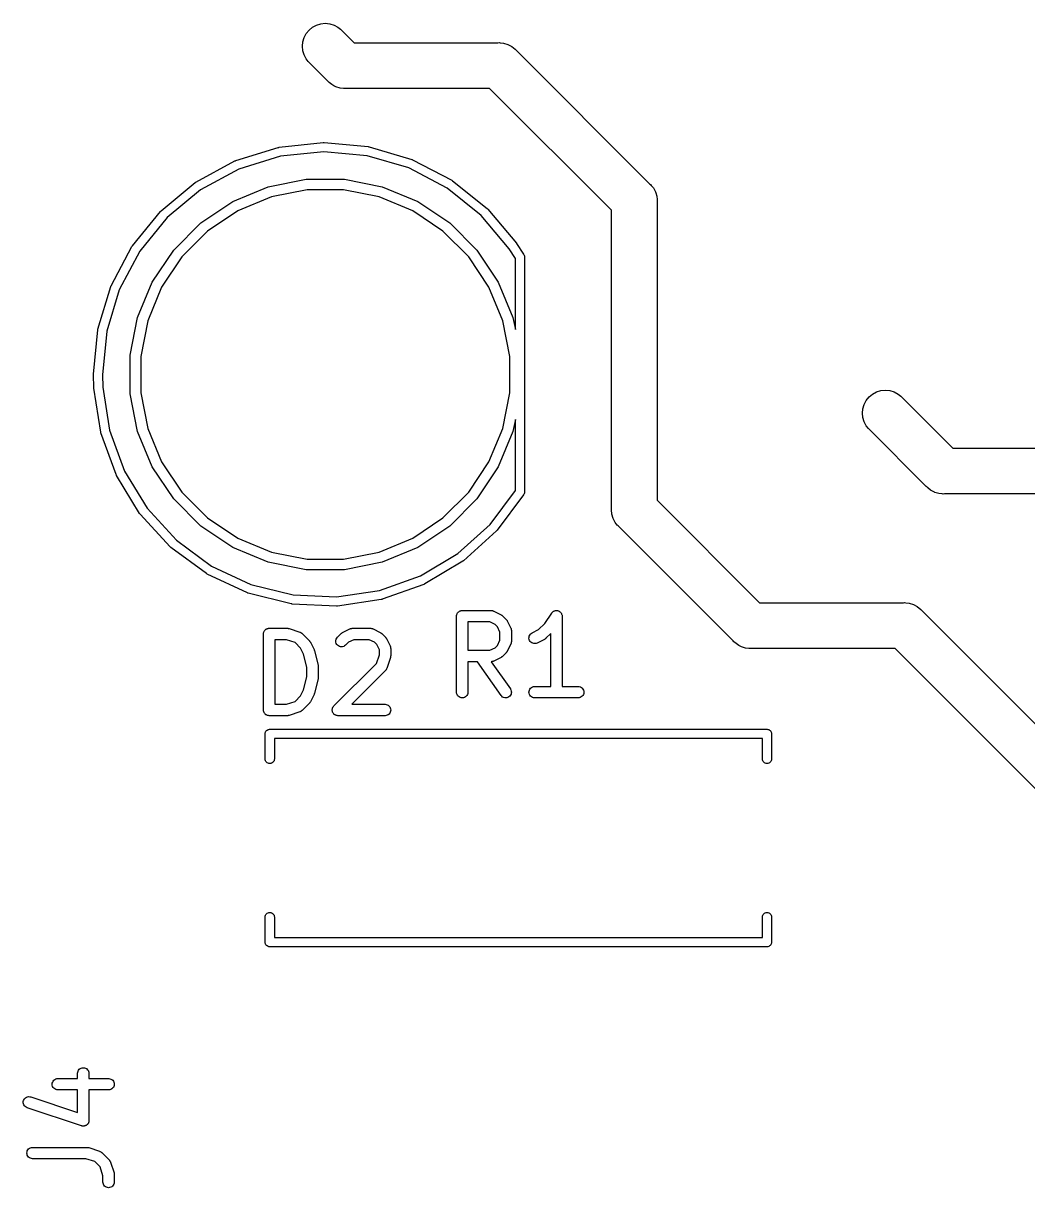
# Model space of a CAD drawing. Extents: x 104.3 to 159.2, y -93 to -16.3.
# Drawn here: x 125.31 to 138.53, y -64.04 to -48.72 of the extents above; entities that cross this region are included whole.
import ezdxf

# ---------------------------------------------------------------- set-up
doc = ezdxf.new("R2010")
doc.units = 0
doc.layers.add('BLACK', color=7, linetype='CONTINUOUS')

msp = doc.modelspace()

# ---------------------------------------------------------------- linework, layer by layer
at = {"layer": 'BLACK', "linetype": 'CONTINUOUS'}
for p, q in [((129.035, -48.8545), (129.073, -48.8088)), ((129.073, -48.8088), (129.119, -48.7714)), ((129.119, -48.7714), (129.171, -48.7435)), ((129.171, -48.7435), (129.227, -48.7263)), ((129.227, -48.7263), (129.286, -48.7205)), ((129.286, -48.7205), (129.345, -48.7263)), ((129.345, -48.7263), (129.401, -48.7435)), ((129.401, -48.7435), (129.453, -48.7714)), ((129.453, -48.7714), (129.488, -48.7995)), ((129.488, -48.7995), (129.664, -48.976)), ((128.985, -49.022), (128.99, -48.9632)), ((128.99, -48.9632), (129.007, -48.9066)), ((129.007, -48.9066), (129.035, -48.8545)), ((129.664, -48.976), (131.557, -48.976)), ((131.557, -48.976), (131.572, -48.9746)), ((131.572, -48.9746), (131.587, -48.976)), ((131.587, -48.976), (131.587, -48.976)), ((131.587, -48.976), (131.631, -48.9803)), ((131.631, -48.9803), (131.687, -48.9975)), ((131.687, -48.9975), (131.739, -49.0254)), ((128.99, -49.0808), (128.985, -49.022)), ((129.007, -49.1374), (128.99, -49.0808)), ((129.035, -49.1895), (129.007, -49.1374)), ((131.739, -49.0254), (131.785, -49.0628)), ((131.785, -49.0628), (131.795, -49.0743)), ((131.795, -49.0743), (133.552, -50.8315)), ((129.063, -49.2237), (129.035, -49.1895)), ((129.317, -49.4777), (129.063, -49.2237)), ((129.327, -49.4892), (129.317, -49.4777)), ((129.338, -49.4985), (129.327, -49.4892)), ((129.373, -49.5266), (129.338, -49.4985)), ((129.4, -49.5415), (129.373, -49.5266)), ((129.425, -49.5545), (129.4, -49.5415)), ((129.481, -49.5717), (129.425, -49.5545)), ((129.525, -49.576), (129.481, -49.5717)), ((129.54, -49.5774), (129.525, -49.576)), ((129.525, -49.576), (129.525, -49.576)), ((129.555, -49.576), (129.54, -49.5774)), ((131.448, -49.576), (129.555, -49.576)), ((133.05, -51.1783), (131.448, -49.576)), ((128.109, -50.5265), (128.667, -50.3538)), ((128.667, -50.3536), (128.673, -50.3526)), ((128.667, -50.3538), (128.667, -50.3536)), ((128.673, -50.3526), (128.678, -50.3515)), ((128.678, -50.3515), (129.258, -50.2904)), ((129.258, -50.2904), (129.259, -50.2903)), ((129.259, -50.2903), (129.265, -50.2904)), ((129.265, -50.2904), (129.27, -50.2903)), ((129.27, -50.2903), (129.851, -50.3431)), ((129.851, -50.3431), (129.852, -50.3432)), ((129.852, -50.3432), (129.857, -50.3443)), ((129.857, -50.3443), (129.863, -50.3453)), ((129.863, -50.3453), (130.423, -50.51)), ((127.585, -50.8087), (128.098, -50.531)), ((128.098, -50.531), (128.099, -50.5306)), ((128.099, -50.5306), (128.104, -50.5286)), ((128.104, -50.5286), (128.109, -50.5265)), ((128.696, -50.4702), (128.15, -50.6394)), ((129.265, -50.4104), (128.696, -50.4702)), ((129.835, -50.4621), (129.265, -50.4104)), ((130.383, -50.6234), (129.835, -50.4621)), ((130.423, -50.51), (130.423, -50.5102)), ((130.423, -50.5102), (130.428, -50.5123)), ((130.428, -50.5123), (130.433, -50.5144)), ((130.433, -50.5144), (130.951, -50.7846)), ((128.15, -50.6394), (127.647, -50.9114)), ((130.89, -50.8883), (130.383, -50.6234)), ((127.126, -51.1872), (127.575, -50.8152)), ((127.575, -50.8152), (127.576, -50.8147)), ((127.576, -50.8147), (127.581, -50.8117)), ((127.581, -50.8117), (127.585, -50.8087)), ((128.537, -50.8711), (129.033, -50.7724)), ((129.033, -50.7724), (129.539, -50.7724)), ((129.539, -50.7724), (130.035, -50.8711)), ((130.951, -50.7846), (130.951, -50.785)), ((130.951, -50.785), (130.956, -50.7881)), ((130.956, -50.7881), (130.96, -50.7911)), ((130.96, -50.7911), (131.415, -51.1566)), ((133.552, -50.8315), (133.563, -50.8408)), ((133.563, -50.8408), (133.573, -50.8523)), ((127.647, -50.9114), (127.207, -51.2759)), ((128.07, -51.0646), (128.537, -50.8711)), ((129.047, -50.9117), (128.578, -51.0051)), ((129.525, -50.9117), (129.047, -50.9117)), ((129.994, -51.0051), (129.525, -50.9117)), ((130.035, -50.8711), (130.502, -51.0646)), ((131.335, -51.2465), (130.89, -50.8883)), ((133.573, -50.8523), (133.573, -50.8523)), ((133.573, -50.8523), (133.601, -50.8865)), ((133.601, -50.8865), (133.629, -50.9386)), ((133.629, -50.9386), (133.632, -50.9518)), ((133.632, -50.9518), (133.646, -50.9952)), ((133.646, -50.9952), (133.65, -51.0393)), ((127.649, -51.3456), (128.07, -51.0646)), ((128.578, -51.0051), (128.136, -51.1881)), ((130.436, -51.1881), (129.994, -51.0051)), ((130.502, -51.0646), (130.923, -51.3456)), ((133.65, -51.0393), (133.651, -51.054)), ((133.651, -51.054), (133.65, -51.0687)), ((133.65, -51.0687), (133.65, -54.9937)), ((126.749, -51.6478), (127.118, -51.1956)), ((127.207, -51.2759), (126.846, -51.7191)), ((127.118, -51.1949), (127.122, -51.1911)), ((127.118, -51.1956), (127.118, -51.1949)), ((127.122, -51.1911), (127.126, -51.1872)), ((128.136, -51.1881), (127.738, -51.4539)), ((130.834, -51.4539), (130.436, -51.1881)), ((131.704, -51.686), (131.335, -51.2465)), ((131.415, -51.1566), (131.416, -51.1572)), ((131.416, -51.1572), (131.42, -51.161)), ((131.42, -51.161), (131.424, -51.1648)), ((131.424, -51.1648), (131.799, -51.6118)), ((133.05, -55.1033), (133.05, -51.1783)), ((127.292, -51.7033), (127.649, -51.3456)), ((127.738, -51.4539), (127.4, -51.7921)), ((131.172, -51.7921), (130.834, -51.4539)), ((130.923, -51.3456), (131.28, -51.7033)), ((126.468, -52.1729), (126.742, -51.6576)), ((126.846, -51.7191), (126.577, -52.224)), ((126.742, -51.6576), (126.743, -51.6568)), ((126.743, -51.6568), (126.746, -51.6524)), ((126.746, -51.6524), (126.749, -51.6478)), ((127.011, -52.1238), (127.292, -51.7033)), ((131.28, -51.7033), (131.561, -52.1238)), ((131.786, -51.8128), (131.704, -51.686)), ((131.799, -51.6118), (131.799, -51.6124)), ((131.799, -51.6124), (131.801, -51.6153)), ((131.801, -51.6153), (131.803, -51.6179)), ((131.803, -51.6179), (131.894, -51.759)), ((131.894, -51.759), (131.896, -51.7615)), ((131.896, -51.7615), (131.902, -51.7719)), ((127.4, -51.7921), (127.134, -52.1898)), ((131.438, -52.1898), (131.172, -51.7921)), ((131.786, -52.7474), (131.786, -51.8128)), ((131.902, -51.7719), (131.905, -51.7832)), ((131.905, -51.7832), (131.906, -51.7921)), ((131.906, -51.7921), (131.906, -54.8879)), ((126.295, -52.7424), (126.464, -52.1837)), ((126.464, -52.1829), (126.466, -52.1779)), ((126.464, -52.1837), (126.464, -52.1829)), ((126.466, -52.1779), (126.468, -52.1729)), ((126.817, -52.5911), (127.011, -52.1238)), ((127.134, -52.1898), (126.951, -52.6317)), ((131.621, -52.6317), (131.438, -52.1898)), ((131.561, -52.1238), (131.755, -52.5911)), ((126.577, -52.224), (126.412, -52.7714)), ((126.718, -53.0871), (126.817, -52.5911)), ((126.951, -52.6317), (126.858, -53.1008)), ((131.714, -53.1008), (131.621, -52.6317)), ((131.755, -52.5911), (131.786, -52.7474)), ((126.236, -53.3346), (126.293, -52.7538)), ((126.293, -52.753), (126.294, -52.7477)), ((126.293, -52.7538), (126.293, -52.753)), ((126.294, -52.7477), (126.295, -52.7424)), ((126.412, -52.7714), (126.356, -53.3423)), ((126.718, -53.5929), (126.718, -53.0871)), ((126.858, -53.1008), (126.858, -53.5792)), ((131.714, -53.5792), (131.714, -53.1008)), ((126.236, -53.3371), (126.236, -53.3346)), ((126.236, -53.3404), (126.236, -53.3371)), ((126.236, -53.3413), (126.236, -53.3404)), ((126.241, -53.5134), (126.236, -53.3413)), ((126.356, -53.3423), (126.361, -53.5061)), ((126.241, -53.5167), (126.241, -53.5134)), ((126.242, -53.5201), (126.241, -53.5167)), ((126.242, -53.5209), (126.242, -53.5201)), ((126.332, -54.0975), (126.242, -53.5209)), ((126.361, -53.5061), (126.449, -54.0731)), ((126.817, -54.0889), (126.718, -53.5929)), ((126.858, -53.5792), (126.951, -54.0483)), ((131.621, -54.0483), (131.714, -53.5792)), ((136.439, -53.6348), (136.485, -53.5974)), ((136.485, -53.5974), (136.537, -53.5695)), ((136.537, -53.5695), (136.593, -53.5523)), ((136.593, -53.5523), (136.652, -53.5465)), ((136.652, -53.5465), (136.711, -53.5523)), ((136.711, -53.5523), (136.767, -53.5695)), ((136.767, -53.5695), (136.819, -53.5974)), ((136.819, -53.5974), (136.854, -53.6255)), ((136.356, -53.7892), (136.373, -53.7326)), ((136.373, -53.7326), (136.401, -53.6805)), ((136.401, -53.6805), (136.439, -53.6348)), ((136.854, -53.6255), (137.538, -54.31)), ((136.351, -53.848), (136.356, -53.7892)), ((136.356, -53.9068), (136.351, -53.848)), ((136.373, -53.9634), (136.356, -53.9068)), ((126.951, -54.0483), (127.134, -54.4902)), ((131.438, -54.4902), (131.621, -54.0483)), ((131.786, -53.9326), (131.755, -54.0889)), ((131.786, -54.8649), (131.786, -53.9326)), ((136.401, -54.0155), (136.373, -53.9634)), ((136.429, -54.0497), (136.401, -54.0155)), ((137.191, -54.8117), (136.429, -54.0497)), ((126.333, -54.1027), (126.332, -54.0975)), ((126.334, -54.108), (126.333, -54.1027)), ((126.335, -54.1088), (126.334, -54.108)), ((126.535, -54.6568), (126.335, -54.1088)), ((126.449, -54.0731), (126.646, -54.6101)), ((127.011, -54.5562), (126.817, -54.0889)), ((131.755, -54.0889), (131.561, -54.5562)), ((137.538, -54.31), (150.244, -54.31)), ((127.134, -54.4902), (127.4, -54.8879)), ((131.172, -54.8879), (131.438, -54.4902)), ((126.538, -54.6617), (126.535, -54.6568)), ((126.54, -54.6667), (126.538, -54.6617)), ((126.54, -54.6674), (126.54, -54.6667)), ((126.843, -55.166), (126.54, -54.6674)), ((126.646, -54.6101), (126.943, -55.0987)), ((127.292, -54.9767), (127.011, -54.5562)), ((131.561, -54.5562), (131.28, -54.9767)), ((137.201, -54.8232), (137.191, -54.8117)), ((137.212, -54.8325), (137.201, -54.8232)), ((127.649, -55.3344), (127.292, -54.9767)), ((127.4, -54.8879), (127.738, -55.2261)), ((130.834, -55.2261), (131.172, -54.8879)), ((131.28, -54.9767), (130.923, -55.3344)), ((131.453, -55.3121), (131.786, -54.8649)), ((131.892, -54.9237), (131.545, -55.3885)), ((131.896, -54.9185), (131.892, -54.9237)), ((131.902, -54.9081), (131.896, -54.9185)), ((131.905, -54.8968), (131.902, -54.9081)), ((131.906, -54.8879), (131.905, -54.8968)), ((137.247, -54.8606), (137.212, -54.8325)), ((137.212, -54.8325), (137.212, -54.8325)), ((137.299, -54.8885), (137.247, -54.8606)), ((137.303, -54.8899), (137.299, -54.8885)), ((137.355, -54.9057), (137.303, -54.8899)), ((137.399, -54.91), (137.355, -54.9057)), ((137.414, -54.9115), (137.399, -54.91)), ((137.399, -54.91), (137.399, -54.91)), ((137.429, -54.91), (137.414, -54.9115)), ((150.353, -54.91), (137.429, -54.91)), ((126.943, -55.0987), (127.329, -55.5203)), ((133.049, -55.118), (133.05, -55.1033)), ((133.054, -55.1768), (133.049, -55.118)), ((133.65, -54.9937), (134.998, -56.342)), ((126.847, -55.1704), (126.843, -55.166)), ((126.85, -55.1748), (126.847, -55.1704)), ((126.85, -55.1754), (126.85, -55.1748)), ((127.245, -55.6057), (126.85, -55.1754)), ((127.738, -55.2261), (128.136, -55.4919)), ((130.436, -55.4919), (130.834, -55.2261)), ((133.071, -55.2334), (133.054, -55.1768)), ((133.099, -55.2855), (133.071, -55.2334)), ((133.127, -55.3197), (133.099, -55.2855)), ((128.07, -55.6154), (127.649, -55.3344)), ((130.923, -55.3344), (130.502, -55.6154)), ((131.028, -55.6953), (131.453, -55.3121)), ((131.537, -55.3972), (131.104, -55.7883)), ((131.541, -55.3931), (131.537, -55.3972)), ((131.545, -55.3892), (131.541, -55.3931)), ((131.545, -55.3885), (131.545, -55.3892)), ((133.137, -55.3312), (133.127, -55.3197)), ((133.148, -55.3405), (133.137, -55.3312)), ((134.651, -56.8437), (133.148, -55.3405)), ((127.329, -55.5203), (127.79, -55.8589)), ((128.136, -55.4919), (128.578, -55.6749)), ((129.994, -55.6749), (130.436, -55.4919)), ((127.249, -55.6093), (127.245, -55.6057)), ((127.253, -55.613), (127.249, -55.6093)), ((127.253, -55.6135), (127.253, -55.613)), ((127.724, -55.9591), (127.253, -55.6135)), ((128.537, -55.8089), (128.07, -55.6154)), ((128.578, -55.6749), (129.047, -55.7683)), ((129.525, -55.7683), (129.994, -55.6749)), ((130.502, -55.6154), (130.035, -55.8089)), ((130.538, -55.9889), (131.028, -55.6953)), ((127.79, -55.8589), (128.308, -56.1015)), ((129.033, -55.9076), (128.537, -55.8089)), ((129.047, -55.7683), (129.525, -55.7683)), ((130.035, -55.8089), (129.539, -55.9076)), ((131.095, -55.7953), (130.594, -56.0949)), ((131.099, -55.7921), (131.095, -55.7953)), ((131.104, -55.7889), (131.099, -55.7921)), ((131.104, -55.7883), (131.104, -55.7889)), ((127.728, -55.9618), (127.724, -55.9591)), ((127.733, -55.9647), (127.728, -55.9618)), ((127.734, -55.9651), (127.733, -55.9647)), ((128.262, -56.2127), (127.734, -55.9651)), ((129.539, -55.9076), (129.033, -55.9076)), ((129.999, -56.1816), (130.538, -55.9889)), ((128.308, -56.1015), (128.863, -56.239)), ((129.434, -56.266), (129.999, -56.1816)), ((130.584, -56.0999), (130.034, -56.2965)), ((130.588, -56.0976), (130.584, -56.0999)), ((130.593, -56.0953), (130.588, -56.0976)), ((130.594, -56.0949), (130.593, -56.0953)), ((128.267, -56.2145), (128.262, -56.2127)), ((128.272, -56.2164), (128.267, -56.2145)), ((128.273, -56.2166), (128.272, -56.2164)), ((128.839, -56.3569), (128.273, -56.2166)), ((128.845, -56.3576), (128.839, -56.3569)), ((128.85, -56.3585), (128.845, -56.3576)), ((128.863, -56.239), (129.434, -56.266)), ((130.023, -56.2994), (129.446, -56.3855)), ((130.028, -56.2981), (130.023, -56.2994)), ((130.033, -56.2968), (130.028, -56.2981)), ((130.034, -56.2965), (130.033, -56.2968)), ((134.998, -56.342), (136.891, -56.342)), ((136.891, -56.342), (136.906, -56.3406)), ((136.906, -56.3406), (136.921, -56.342)), ((136.921, -56.342), (136.921, -56.342)), ((136.921, -56.342), (136.965, -56.3463)), ((136.965, -56.3463), (137.021, -56.3635)), ((128.851, -56.3585), (128.85, -56.3585)), ((129.434, -56.3861), (128.851, -56.3585)), ((129.439, -56.3859), (129.434, -56.3861)), ((129.445, -56.3857), (129.439, -56.3859)), ((129.446, -56.3855), (129.445, -56.3857)), ((131.013, -56.5173), (131.014, -56.5103)), ((131.014, -56.5033), (131.015, -56.503)), ((131.014, -56.5103), (131.014, -56.5033)), ((131.015, -56.5028), (131.017, -56.4961)), ((131.015, -56.503), (131.015, -56.5028)), ((131.017, -56.4961), (131.019, -56.4893)), ((131.019, -56.4888), (131.022, -56.4826)), ((131.019, -56.4891), (131.019, -56.4888)), ((131.019, -56.4893), (131.019, -56.4891)), ((131.022, -56.4826), (131.026, -56.4764)), ((131.026, -56.476), (131.031, -56.4706)), ((131.026, -56.4762), (131.026, -56.476)), ((131.026, -56.4764), (131.026, -56.4762)), ((131.031, -56.4706), (131.035, -56.4652)), ((131.035, -56.4648), (131.041, -56.4604)), ((131.035, -56.465), (131.035, -56.4648)), ((131.035, -56.4652), (131.035, -56.465)), ((131.041, -56.4604), (131.046, -56.4559)), ((131.046, -56.4559), (131.047, -56.4558)), ((131.047, -56.4556), (131.053, -56.4524)), ((131.047, -56.4558), (131.047, -56.4556)), ((131.053, -56.4524), (131.059, -56.449)), ((131.059, -56.449), (131.06, -56.449)), ((131.06, -56.4488), (131.067, -56.4468)), ((131.06, -56.449), (131.06, -56.4488)), ((131.067, -56.4468), (131.073, -56.4448)), ((131.073, -56.4448), (131.074, -56.4448)), ((131.074, -56.4447), (131.081, -56.4441)), ((131.074, -56.4448), (131.074, -56.4447)), ((131.081, -56.4441), (131.088, -56.4434)), ((131.088, -56.4434), (131.469, -56.4434)), ((131.469, -56.4434), (131.47, -56.4434)), ((131.47, -56.4434), (131.472, -56.4436)), ((131.472, -56.4436), (131.474, -56.4436)), ((131.474, -56.4436), (131.479, -56.4444)), ((131.479, -56.4444), (131.484, -56.445)), ((131.484, -56.445), (131.487, -56.4457)), ((131.487, -56.4457), (131.489, -56.4461)), ((131.489, -56.4461), (131.494, -56.4479)), ((131.494, -56.4479), (131.498, -56.4494)), ((131.498, -56.4494), (131.5, -56.4505)), ((131.5, -56.4505), (131.502, -56.4513)), ((131.502, -56.4513), (131.598, -56.4989)), ((131.598, -56.4989), (131.599, -56.4994)), ((131.599, -56.4994), (131.602, -56.5017)), ((131.602, -56.5017), (131.606, -56.5037)), ((131.606, -56.5037), (131.608, -56.5057)), ((131.608, -56.5057), (131.611, -56.5074)), ((131.611, -56.5074), (131.614, -56.5103)), ((131.614, -56.5103), (131.617, -56.513)), ((132.172, -56.6135), (132.264, -56.4768)), ((132.264, -56.4759), (132.269, -56.4705)), ((132.264, -56.476), (132.264, -56.4759)), ((132.264, -56.4768), (132.264, -56.476)), ((132.264, -56.476), (132.264, -56.476)), ((132.264, -56.476), (132.264, -56.476)), ((132.269, -56.4705), (132.274, -56.4648)), ((132.274, -56.4647), (132.279, -56.4602)), ((132.274, -56.4648), (132.274, -56.4647)), ((132.274, -56.4648), (132.274, -56.4648)), ((132.279, -56.4602), (132.285, -56.4556)), ((132.285, -56.4556), (132.292, -56.4521)), ((132.285, -56.4556), (132.285, -56.4556)), ((132.285, -56.4556), (132.285, -56.4556)), ((132.292, -56.4521), (132.298, -56.4488)), ((132.298, -56.4488), (132.305, -56.4468)), ((132.298, -56.4488), (132.298, -56.4488)), ((132.298, -56.4488), (132.298, -56.4488)), ((132.305, -56.4468), (132.312, -56.4447)), ((132.312, -56.4447), (132.319, -56.4441)), ((132.312, -56.4447), (132.312, -56.4447)), ((132.312, -56.4447), (132.312, -56.4447)), ((132.319, -56.4441), (132.327, -56.4434)), ((132.327, -56.4434), (132.327, -56.4434)), ((132.327, -56.4434), (132.334, -56.4441)), ((132.327, -56.4434), (132.327, -56.4434)), ((132.334, -56.4441), (132.341, -56.4449)), ((132.341, -56.4449), (132.341, -56.4449)), ((132.341, -56.4449), (132.341, -56.4449)), ((132.341, -56.4449), (132.348, -56.4471)), ((132.348, -56.4471), (132.355, -56.4492)), ((132.355, -56.4492), (132.355, -56.4493)), ((132.355, -56.4493), (132.355, -56.4493)), ((132.355, -56.4493), (132.361, -56.4526)), ((132.361, -56.4526), (132.368, -56.4562)), ((132.368, -56.4562), (132.368, -56.4562)), ((132.368, -56.4562), (132.368, -56.4563)), ((132.368, -56.4563), (132.373, -56.4606)), ((132.373, -56.4606), (132.379, -56.4655)), ((132.379, -56.4655), (132.379, -56.4656)), ((132.379, -56.4656), (132.379, -56.4656)), ((132.379, -56.4656), (132.384, -56.4712)), ((132.384, -56.4712), (132.388, -56.4769)), ((132.388, -56.4769), (132.388, -56.4769)), ((132.388, -56.4769), (132.389, -56.477)), ((132.389, -56.477), (132.392, -56.4834)), ((132.392, -56.4834), (132.395, -56.4898)), ((132.395, -56.4898), (132.395, -56.4899)), ((132.395, -56.4899), (132.395, -56.4899)), ((132.395, -56.4899), (132.397, -56.4966)), ((132.397, -56.4966), (132.4, -56.5038)), ((132.4, -56.5038), (132.4, -56.5039)), ((132.4, -56.5039), (132.4, -56.5039)), ((132.4, -56.5039), (132.4, -56.5112)), ((132.4, -56.5112), (132.401, -56.5184)), ((137.021, -56.3635), (137.073, -56.3914)), ((137.073, -56.3914), (137.119, -56.4288)), ((137.119, -56.4288), (137.129, -56.4403)), ((137.129, -56.4403), (139.14, -58.4515)), ((131.013, -56.5178), (131.013, -56.5173)), ((131.013, -56.5179), (131.013, -56.5178)), ((131.013, -56.5184), (131.013, -56.5179)), ((131.013, -56.5179), (131.013, -56.5179)), ((131.013, -57.5184), (131.013, -56.5184)), ((131.163, -56.5934), (131.163, -56.9672)), ((131.451, -56.5934), (131.163, -56.5934)), ((131.52, -56.6276), (131.451, -56.5934)), ((131.55, -56.658), (131.52, -56.6276)), ((131.584, -56.7266), (131.55, -56.658)), ((131.617, -56.513), (131.665, -56.5606)), ((131.665, -56.5606), (131.665, -56.5613)), ((131.665, -56.5613), (131.668, -56.5646)), ((131.668, -56.5646), (131.671, -56.5677)), ((131.671, -56.5677), (131.673, -56.5703)), ((131.673, -56.5703), (131.675, -56.5728)), ((131.675, -56.5728), (131.677, -56.5765)), ((131.677, -56.5765), (131.679, -56.5801)), ((131.679, -56.5801), (131.726, -56.6753)), ((132.091, -56.6948), (132.172, -56.6135)), ((132.401, -56.5184), (132.401, -57.4434)), ((128.473, -56.7513), (128.474, -56.7443)), ((128.473, -56.7518), (128.473, -56.7513)), ((128.473, -56.7519), (128.473, -56.7518)), ((128.473, -56.7524), (128.473, -56.7519)), ((128.473, -56.7519), (128.473, -56.7519)), ((128.473, -57.7524), (128.473, -56.7524)), ((128.474, -56.7373), (128.475, -56.737)), ((128.474, -56.7443), (128.474, -56.7373)), ((128.475, -56.7368), (128.477, -56.7301)), ((128.475, -56.737), (128.475, -56.7368)), ((128.477, -56.7301), (128.479, -56.7233)), ((128.479, -56.7228), (128.482, -56.7166)), ((128.479, -56.7231), (128.479, -56.7228)), ((128.479, -56.7233), (128.479, -56.7231)), ((128.482, -56.7166), (128.486, -56.7104)), ((128.486, -56.71), (128.491, -56.7046)), ((128.486, -56.7102), (128.486, -56.71)), ((128.486, -56.7104), (128.486, -56.7102)), ((128.491, -56.7046), (128.495, -56.6992)), ((128.495, -56.6988), (128.501, -56.6944)), ((128.495, -56.699), (128.495, -56.6988)), ((128.495, -56.6992), (128.495, -56.699)), ((128.501, -56.6944), (128.506, -56.6899)), ((128.506, -56.6899), (128.507, -56.6898)), ((128.507, -56.6896), (128.513, -56.6864)), ((128.507, -56.6898), (128.507, -56.6896)), ((128.513, -56.6864), (128.519, -56.683)), ((128.519, -56.683), (128.52, -56.683)), ((128.52, -56.6828), (128.527, -56.6808)), ((128.52, -56.683), (128.52, -56.6828)), ((128.527, -56.6808), (128.533, -56.6788)), ((128.533, -56.6788), (128.534, -56.6788)), ((128.534, -56.6787), (128.541, -56.6781)), ((128.534, -56.6788), (128.534, -56.6787)), ((128.541, -56.6781), (128.548, -56.6774)), ((128.548, -56.6774), (128.786, -56.6774)), ((128.786, -56.6774), (128.787, -56.6774)), ((128.787, -56.6774), (128.791, -56.6779)), ((128.791, -56.6779), (128.795, -56.678)), ((128.795, -56.678), (128.798, -56.6787)), ((128.798, -56.6787), (128.802, -56.679)), ((128.802, -56.679), (128.806, -56.6803)), ((128.806, -56.6803), (128.81, -56.6812)), ((128.81, -56.6812), (128.953, -56.7288)), ((128.953, -56.7288), (128.954, -56.7292)), ((128.954, -56.7292), (128.956, -56.7301)), ((128.956, -56.7301), (128.958, -56.7308)), ((128.958, -56.7308), (128.962, -56.7332)), ((128.962, -56.7332), (128.967, -56.7353)), ((128.967, -56.7353), (128.969, -56.7366)), ((128.969, -56.7366), (128.971, -56.7377)), ((128.971, -56.7377), (128.975, -56.7409)), ((128.975, -56.7409), (128.979, -56.7439)), ((128.979, -56.7439), (128.98, -56.7456)), ((128.98, -56.7456), (128.982, -56.747)), ((128.982, -56.747), (129.077, -56.8422)), ((129.431, -56.8188), (129.438, -56.8059)), ((129.438, -56.8059), (129.447, -56.7946)), ((129.447, -56.7946), (129.495, -56.747)), ((129.495, -56.747), (129.496, -56.7462)), ((129.496, -56.7462), (129.499, -56.7436)), ((129.499, -56.7436), (129.502, -56.7407)), ((129.502, -56.7407), (129.505, -56.739)), ((129.505, -56.739), (129.507, -56.7371)), ((129.507, -56.7371), (129.511, -56.7352)), ((129.511, -56.7352), (129.514, -56.7329)), ((129.514, -56.7329), (129.61, -56.6853)), ((129.61, -56.6853), (129.611, -56.6848)), ((129.611, -56.6848), (129.613, -56.6841)), ((129.613, -56.6841), (129.615, -56.683)), ((129.615, -56.683), (129.619, -56.6816)), ((129.619, -56.6816), (129.624, -56.6798)), ((129.624, -56.6798), (129.626, -56.6794)), ((129.626, -56.6794), (129.629, -56.6788)), ((129.629, -56.6788), (129.634, -56.6783)), ((129.634, -56.6783), (129.639, -56.6775)), ((129.639, -56.6775), (129.641, -56.6776)), ((129.641, -56.6776), (129.643, -56.6774)), ((129.643, -56.6774), (129.881, -56.6774)), ((129.881, -56.6774), (129.882, -56.6774)), ((129.882, -56.6774), (129.884, -56.6776)), ((129.884, -56.6776), (129.887, -56.6776)), ((129.887, -56.6776), (129.892, -56.6784)), ((129.892, -56.6784), (129.897, -56.679)), ((129.897, -56.679), (129.899, -56.6797)), ((129.899, -56.6797), (129.901, -56.6801)), ((129.901, -56.6801), (129.906, -56.6819)), ((129.906, -56.6819), (129.911, -56.6834)), ((129.911, -56.6834), (129.913, -56.6845)), ((129.913, -56.6845), (129.915, -56.6853)), ((129.915, -56.6853), (130.01, -56.7329)), ((130.01, -56.7329), (130.011, -56.7334)), ((130.011, -56.7334), (130.014, -56.7357)), ((130.014, -56.7357), (130.018, -56.7377)), ((130.018, -56.7377), (130.021, -56.7397)), ((130.021, -56.7397), (130.023, -56.7414)), ((130.023, -56.7414), (130.026, -56.7443)), ((130.026, -56.7443), (130.03, -56.747)), ((130.03, -56.747), (130.077, -56.7946)), ((130.077, -56.7946), (130.078, -56.7953)), ((130.078, -56.7953), (130.08, -56.7986)), ((130.08, -56.7986), (130.083, -56.8017)), ((130.083, -56.8017), (130.085, -56.8043)), ((130.085, -56.8043), (130.087, -56.8068)), ((130.087, -56.8068), (130.089, -56.8105)), ((130.089, -56.8105), (130.091, -56.8141)), ((130.091, -56.8141), (130.139, -56.9093)), ((131.584, -56.834), (131.584, -56.7266)), ((131.726, -56.6753), (131.727, -56.6763)), ((131.727, -56.6763), (131.728, -56.6783)), ((131.728, -56.6783), (131.729, -56.6803)), ((131.729, -56.6803), (131.73, -56.6852)), ((131.73, -56.6852), (131.732, -56.69)), ((131.732, -56.69), (131.732, -56.6922)), ((131.732, -56.6922), (131.733, -56.6943)), ((131.733, -56.6943), (131.733, -56.6994)), ((131.733, -56.6994), (131.734, -56.7045)), ((131.734, -56.7045), (131.734, -56.7067)), ((131.734, -56.7067), (131.734, -56.7089)), ((131.734, -56.7089), (131.734, -56.8517)), ((131.965, -56.809), (131.966, -56.7944)), ((131.968, -56.8235), (131.965, -56.809)), ((131.966, -56.7944), (131.969, -56.7801)), ((131.969, -56.7801), (131.975, -56.7668)), ((131.975, -56.7668), (131.984, -56.7549)), ((131.984, -56.7549), (131.994, -56.7448)), ((131.994, -56.7448), (132.007, -56.737)), ((132.007, -56.737), (132.091, -56.6948)), ((132.179, -56.8174), (132.176, -56.8194)), ((132.181, -56.8158), (132.179, -56.8174)), ((132.185, -56.8129), (132.181, -56.8158)), ((132.188, -56.8102), (132.185, -56.8129)), ((132.189, -56.8095), (132.188, -56.8102)), ((132.251, -56.7471), (132.189, -56.8095)), ((132.251, -57.4434), (132.251, -56.7471)), ((128.623, -56.8274), (128.623, -57.6774)), ((128.774, -56.8274), (128.623, -56.8274)), ((128.888, -56.8656), (128.774, -56.8274)), ((128.962, -56.9397), (128.888, -56.8656)), ((129.001, -57.0167), (128.962, -56.9397)), ((129.077, -56.8422), (129.078, -56.8429)), ((129.078, -56.8429), (129.08, -56.8462)), ((129.08, -56.8462), (129.083, -56.8493)), ((129.083, -56.8493), (129.085, -56.852)), ((129.085, -56.852), (129.087, -56.8544)), ((129.087, -56.8544), (129.089, -56.8581)), ((129.089, -56.8581), (129.091, -56.8617)), ((129.091, -56.8617), (129.139, -56.9569)), ((129.139, -56.9569), (129.139, -56.9579)), ((129.139, -56.9579), (129.139, -56.9582)), ((129.139, -56.9582), (129.14, -56.9585)), ((129.14, -56.9585), (129.142, -56.9651)), ((129.142, -56.9651), (129.144, -56.9716)), ((129.425, -56.8474), (129.427, -56.8328)), ((129.427, -56.8619), (129.425, -56.8474)), ((129.427, -56.8328), (129.431, -56.8188)), ((129.431, -56.876), (129.427, -56.8619)), ((129.438, -56.8889), (129.431, -56.876)), ((129.447, -56.9003), (129.438, -56.8889)), ((129.458, -56.9097), (129.447, -56.9003)), ((129.471, -56.9167), (129.458, -56.9097)), ((129.485, -56.921), (129.471, -56.9167)), ((129.499, -56.9226), (129.485, -56.921)), ((129.514, -56.9213), (129.499, -56.9226)), ((129.528, -56.9173), (129.514, -56.9213)), ((129.541, -56.9105), (129.528, -56.9173)), ((129.553, -56.9014), (129.541, -56.9105)), ((129.592, -56.8616), (129.553, -56.9007)), ((129.553, -56.9007), (129.553, -56.9014)), ((129.661, -56.8274), (129.592, -56.8616)), ((129.864, -56.8274), (129.661, -56.8274)), ((129.932, -56.8616), (129.864, -56.8274)), ((129.962, -56.892), (129.932, -56.8616)), ((129.997, -56.9606), (129.962, -56.892)), ((129.997, -57.0259), (129.997, -56.9606)), ((130.139, -56.9093), (130.139, -56.9103)), ((130.139, -56.9103), (130.14, -56.9123)), ((130.14, -56.9123), (130.141, -56.9143)), ((130.141, -56.9143), (130.143, -56.9192)), ((130.143, -56.9192), (130.144, -56.924)), ((130.144, -56.924), (130.145, -56.9262)), ((130.145, -56.9262), (130.145, -56.9283)), ((130.145, -56.9283), (130.146, -56.9334)), ((130.146, -56.9334), (130.147, -56.9385)), ((130.147, -56.9385), (130.146, -56.9407)), ((130.146, -56.9407), (130.147, -56.9429)), ((130.147, -56.9429), (130.147, -57.0381)), ((131.163, -56.9672), (131.451, -56.9672)), ((131.451, -56.9672), (131.52, -56.9329)), ((131.52, -56.9329), (131.55, -56.9025)), ((131.55, -56.9025), (131.584, -56.834)), ((131.726, -56.8853), (131.679, -56.9805)), ((131.727, -56.8832), (131.726, -56.8853)), ((131.728, -56.8813), (131.727, -56.8832)), ((131.73, -56.8764), (131.728, -56.8813)), ((131.732, -56.8716), (131.73, -56.8764)), ((131.733, -56.8673), (131.732, -56.8694)), ((131.732, -56.8694), (131.732, -56.8716)), ((131.734, -56.8572), (131.733, -56.8622)), ((131.733, -56.8622), (131.733, -56.8673)), ((131.734, -56.8517), (131.734, -56.8528)), ((131.734, -56.8528), (131.734, -56.855)), ((131.734, -56.855), (131.734, -56.8572)), ((131.973, -56.8372), (131.968, -56.8235)), ((131.981, -56.8496), (131.973, -56.8372)), ((131.991, -56.8603), (131.981, -56.8496)), ((132.003, -56.8689), (131.991, -56.8603)), ((132.016, -56.875), (132.003, -56.8689)), ((132.03, -56.8784), (132.016, -56.875)), ((132.045, -56.879), (132.03, -56.8784)), ((132.059, -56.8767), (132.045, -56.879)), ((132.073, -56.8716), (132.059, -56.8767)), ((132.074, -56.8712), (132.073, -56.8716)), ((132.169, -56.8236), (132.074, -56.8712)), ((132.173, -56.8213), (132.169, -56.8236)), ((132.176, -56.8194), (132.173, -56.8213)), ((134.661, -56.8552), (134.651, -56.8437)), ((134.672, -56.8645), (134.661, -56.8552)), ((134.707, -56.8926), (134.672, -56.8645)), ((134.724, -56.9022), (134.707, -56.8926)), ((134.759, -56.9205), (134.724, -56.9022)), ((134.815, -56.9377), (134.759, -56.9205)), ((134.859, -56.942), (134.815, -56.9377)), ((134.874, -56.9434), (134.859, -56.942)), ((134.859, -56.942), (134.859, -56.942)), ((134.889, -56.942), (134.874, -56.9434)), ((136.782, -56.942), (134.889, -56.942)), ((138.638, -58.7983), (136.782, -56.942)), ((129.044, -57.1902), (129.001, -57.0167)), ((129.144, -56.9716), (129.144, -56.972)), ((129.144, -56.972), (129.144, -56.9723)), ((129.144, -56.9723), (129.192, -57.1628)), ((129.959, -57.1404), (129.997, -57.0259)), ((130.143, -57.0618), (130.095, -57.2047)), ((130.144, -57.0577), (130.143, -57.0618)), ((130.145, -57.0537), (130.144, -57.0577)), ((130.146, -57.0475), (130.145, -57.0506)), ((130.145, -57.0506), (130.145, -57.0537)), ((130.147, -57.0391), (130.146, -57.0433)), ((130.146, -57.0433), (130.146, -57.0475)), ((130.147, -57.0381), (130.147, -57.0391)), ((131.287, -57.1172), (131.163, -57.1172)), ((131.163, -57.1172), (131.163, -57.5184)), ((131.598, -57.5614), (131.287, -57.1172)), ((131.471, -57.117), (131.47, -57.1171)), ((131.47, -57.1171), (131.721, -57.4754)), ((131.473, -57.1171), (131.471, -57.117)), ((131.478, -57.1163), (131.473, -57.1171)), ((131.483, -57.1158), (131.478, -57.1163)), ((131.486, -57.1151), (131.483, -57.1158)), ((131.488, -57.1148), (131.486, -57.1151)), ((131.493, -57.113), (131.488, -57.1148)), ((131.497, -57.1115), (131.493, -57.113)), ((131.499, -57.1105), (131.497, -57.1115)), ((131.501, -57.1097), (131.499, -57.1105)), ((131.502, -57.1093), (131.501, -57.1097)), ((131.598, -57.0617), (131.502, -57.1093)), ((131.601, -57.0594), (131.598, -57.0617)), ((131.605, -57.0575), (131.601, -57.0594)), ((131.607, -57.0555), (131.605, -57.0575)), ((131.61, -57.0539), (131.607, -57.0555)), ((131.613, -57.051), (131.61, -57.0539)), ((131.616, -57.0483), (131.613, -57.051)), ((131.617, -57.0476), (131.616, -57.0483)), ((131.665, -57), (131.617, -57.0476)), ((131.667, -56.9967), (131.665, -57)), ((131.67, -56.9937), (131.667, -56.9967)), ((131.672, -56.9911), (131.67, -56.9937)), ((131.674, -56.9887), (131.672, -56.9911)), ((131.676, -56.985), (131.674, -56.9887)), ((131.678, -56.9814), (131.676, -56.985)), ((131.679, -56.9805), (131.678, -56.9814)), ((129.044, -57.3146), (129.044, -57.1902)), ((129.192, -57.1628), (129.192, -57.1638)), ((129.192, -57.1638), (129.193, -57.1651)), ((129.193, -57.1651), (129.193, -57.1664)), ((129.193, -57.1664), (129.193, -57.1724)), ((129.193, -57.1724), (129.194, -57.1783)), ((129.194, -57.1783), (129.194, -57.1796)), ((129.194, -57.1796), (129.194, -57.181)), ((129.194, -57.181), (129.194, -57.3238)), ((129.4, -57.6993), (129.959, -57.1404)), ((130.077, -57.234), (129.634, -57.6774)), ((130.079, -57.2323), (130.077, -57.234)), ((130.08, -57.2308), (130.079, -57.2323)), ((130.083, -57.2266), (130.08, -57.2308)), ((130.086, -57.2227), (130.083, -57.2266)), ((130.087, -57.2207), (130.086, -57.2227)), ((130.089, -57.2189), (130.087, -57.2207)), ((130.091, -57.2143), (130.089, -57.2189)), ((130.093, -57.2098), (130.091, -57.2143)), ((130.094, -57.2077), (130.093, -57.2098)), ((130.095, -57.2057), (130.094, -57.2077)), ((130.095, -57.2047), (130.095, -57.2057)), ((129.001, -57.4881), (129.044, -57.3146)), ((129.192, -57.342), (129.144, -57.5325)), ((129.193, -57.3394), (129.192, -57.3407)), ((129.192, -57.3407), (129.192, -57.342)), ((129.194, -57.3275), (129.193, -57.3335)), ((129.193, -57.3335), (129.193, -57.3394)), ((129.194, -57.3238), (129.194, -57.3249)), ((129.194, -57.3249), (129.194, -57.3262)), ((129.194, -57.3262), (129.194, -57.3275)), ((128.888, -57.6392), (128.962, -57.5651)), ((128.962, -57.5651), (129.001, -57.4881)), ((129.139, -57.5478), (129.091, -57.6431)), ((129.142, -57.5407), (129.139, -57.5472)), ((129.139, -57.5472), (129.139, -57.5475)), ((129.139, -57.5475), (129.139, -57.5478)), ((129.144, -57.5342), (129.142, -57.5407)), ((129.144, -57.5325), (129.144, -57.5335)), ((129.144, -57.5335), (129.144, -57.5338)), ((129.144, -57.5338), (129.144, -57.5342)), ((131.014, -57.5329), (131.013, -57.5184)), ((131.019, -57.547), (131.014, -57.5329)), ((131.025, -57.5599), (131.019, -57.547)), ((131.035, -57.5712), (131.025, -57.5599)), ((131.046, -57.5806), (131.035, -57.5712)), ((131.059, -57.5875), (131.046, -57.5806)), ((131.129, -57.5811), (131.116, -57.5879)), ((131.14, -57.572), (131.129, -57.5811)), ((131.15, -57.5608), (131.14, -57.572)), ((131.157, -57.5479), (131.15, -57.5608)), ((131.161, -57.534), (131.157, -57.5479)), ((131.163, -57.5194), (131.161, -57.534)), ((131.163, -57.5184), (131.163, -57.5194)), ((131.607, -57.5725), (131.598, -57.5614)), ((131.619, -57.5816), (131.607, -57.5725)), ((131.632, -57.5882), (131.619, -57.5816)), ((131.702, -57.5801), (131.689, -57.5872)), ((131.713, -57.5707), (131.702, -57.5801)), ((131.722, -57.5592), (131.713, -57.5707)), ((131.721, -57.4754), (131.721, -57.4762)), ((131.721, -57.4762), (131.728, -57.4891)), ((131.729, -57.5462), (131.722, -57.5592)), ((131.728, -57.4891), (131.733, -57.5031)), ((131.733, -57.5322), (131.729, -57.5462)), ((131.733, -57.5031), (131.734, -57.5176)), ((131.734, -57.5176), (131.733, -57.5322)), ((131.965, -57.5179), (131.967, -57.5033)), ((131.967, -57.5324), (131.965, -57.5179)), ((131.967, -57.5033), (131.971, -57.4893)), ((131.971, -57.5465), (131.967, -57.5324)), ((131.971, -57.4893), (131.978, -57.4764)), ((131.978, -57.5594), (131.971, -57.5465)), ((131.978, -57.4764), (131.987, -57.4652)), ((131.987, -57.5709), (131.978, -57.5594)), ((131.987, -57.4652), (131.999, -57.4559)), ((131.998, -57.5803), (131.987, -57.5709)), ((132.011, -57.5873), (131.998, -57.5803)), ((131.999, -57.4559), (132.012, -57.449)), ((132.012, -57.449), (132.026, -57.4448)), ((132.026, -57.4448), (132.04, -57.4434)), ((132.04, -57.4434), (132.251, -57.4434)), ((132.401, -57.4434), (132.612, -57.4434)), ((132.612, -57.4434), (132.613, -57.4434)), ((132.613, -57.4434), (132.627, -57.445)), ((132.627, -57.445), (132.641, -57.4494)), ((132.653, -57.5808), (132.64, -57.5877)), ((132.641, -57.4494), (132.654, -57.4565)), ((132.665, -57.5716), (132.653, -57.5808)), ((132.654, -57.4565), (132.665, -57.4659)), ((132.665, -57.4659), (132.674, -57.4773)), ((132.674, -57.5603), (132.665, -57.5716)), ((132.674, -57.4773), (132.681, -57.4903)), ((132.681, -57.5474), (132.674, -57.5603)), ((132.681, -57.4903), (132.685, -57.5043)), ((132.685, -57.5335), (132.681, -57.5474)), ((132.685, -57.5043), (132.687, -57.5189)), ((132.687, -57.5189), (132.685, -57.5335)), ((128.623, -57.6774), (128.774, -57.6774)), ((128.774, -57.6774), (128.888, -57.6392)), ((129.077, -57.6626), (128.982, -57.7578)), ((129.08, -57.6593), (129.077, -57.6626)), ((129.083, -57.6563), (129.08, -57.6593)), ((129.084, -57.6537), (129.083, -57.6563)), ((129.086, -57.6512), (129.084, -57.6537)), ((129.088, -57.6475), (129.086, -57.6512)), ((129.091, -57.644), (129.088, -57.6475)), ((129.091, -57.6431), (129.091, -57.644)), ((129.379, -57.7373), (129.381, -57.7304)), ((129.381, -57.7304), (129.383, -57.7236)), ((129.383, -57.7234), (129.384, -57.7233)), ((129.383, -57.7236), (129.383, -57.7234)), ((129.384, -57.7233), (129.387, -57.717)), ((129.387, -57.717), (129.39, -57.7107)), ((129.39, -57.7104), (129.395, -57.7049)), ((129.39, -57.7106), (129.39, -57.7104)), ((129.39, -57.7107), (129.39, -57.7106)), ((129.395, -57.7049), (129.4, -57.6993)), ((129.634, -57.6774), (130.072, -57.6774)), ((130.072, -57.6774), (130.073, -57.6774)), ((130.073, -57.6774), (130.087, -57.679)), ((130.087, -57.679), (130.101, -57.6834)), ((130.101, -57.6834), (130.114, -57.6905)), ((130.114, -57.6905), (130.125, -57.6999)), ((130.125, -57.6999), (130.134, -57.7113)), ((130.134, -57.7113), (130.141, -57.7243)), ((130.141, -57.7243), (130.145, -57.7383)), ((131.073, -57.5918), (131.059, -57.5875)), ((131.087, -57.5934), (131.073, -57.5918)), ((131.102, -57.5921), (131.087, -57.5934)), ((131.116, -57.5879), (131.102, -57.5921)), ((131.646, -57.5922), (131.632, -57.5882)), ((131.661, -57.5934), (131.646, -57.5922)), ((131.675, -57.5917), (131.661, -57.5934)), ((131.689, -57.5872), (131.675, -57.5917)), ((132.025, -57.5917), (132.011, -57.5873)), ((132.039, -57.5934), (132.025, -57.5917)), ((132.04, -57.5934), (132.039, -57.5934)), ((132.612, -57.5934), (132.04, -57.5934)), ((132.626, -57.592), (132.612, -57.5934)), ((132.64, -57.5877), (132.626, -57.592)), ((128.474, -57.7594), (128.473, -57.7524)), ((128.474, -57.7664), (128.474, -57.7594)), ((128.474, -57.7667), (128.474, -57.7664)), ((128.474, -57.7669), (128.474, -57.7667)), ((128.476, -57.7737), (128.474, -57.7669)), ((128.478, -57.7805), (128.476, -57.7737)), ((128.478, -57.7807), (128.478, -57.7805)), ((128.479, -57.781), (128.478, -57.7807)), ((128.482, -57.7872), (128.479, -57.781)), ((128.485, -57.7934), (128.482, -57.7872)), ((128.485, -57.7937), (128.485, -57.7934)), ((128.485, -57.7939), (128.485, -57.7937)), ((128.49, -57.7994), (128.485, -57.7939)), ((128.494, -57.8049), (128.49, -57.7994)), ((128.495, -57.805), (128.494, -57.8049)), ((128.495, -57.8052), (128.495, -57.805)), ((128.5, -57.8097), (128.495, -57.8052)), ((128.506, -57.8143), (128.5, -57.8097)), ((128.506, -57.8144), (128.506, -57.8143)), ((128.506, -57.8146), (128.506, -57.8144)), ((128.512, -57.8179), (128.506, -57.8146)), ((128.518, -57.8213), (128.512, -57.8179)), ((128.519, -57.8214), (128.518, -57.8213)), ((128.519, -57.8215), (128.519, -57.8214)), ((128.526, -57.8236), (128.519, -57.8215)), ((128.532, -57.8257), (128.526, -57.8236)), ((128.533, -57.8258), (128.532, -57.8257)), ((128.54, -57.8266), (128.533, -57.8258)), ((128.533, -57.8258), (128.533, -57.8258)), ((128.547, -57.8274), (128.54, -57.8266)), ((128.548, -57.8274), (128.547, -57.8274)), ((128.547, -57.8274), (128.547, -57.8274)), ((128.547, -57.8274), (128.547, -57.8274)), ((128.547, -57.8274), (128.547, -57.8274)), ((128.786, -57.8274), (128.548, -57.8274)), ((128.79, -57.827), (128.786, -57.8274)), ((128.794, -57.8269), (128.79, -57.827)), ((128.797, -57.8263), (128.794, -57.8269)), ((128.801, -57.826), (128.797, -57.8263)), ((128.805, -57.8247), (128.801, -57.826)), ((128.809, -57.8239), (128.805, -57.8247)), ((128.81, -57.8235), (128.809, -57.8239)), ((128.953, -57.7759), (128.81, -57.8235)), ((128.955, -57.775), (128.953, -57.7759)), ((128.957, -57.7744), (128.955, -57.775)), ((128.961, -57.772), (128.957, -57.7744)), ((128.966, -57.77), (128.961, -57.772)), ((128.968, -57.7687), (128.966, -57.77)), ((128.97, -57.7677), (128.968, -57.7687)), ((128.974, -57.7645), (128.97, -57.7677)), ((128.978, -57.7615), (128.974, -57.7645)), ((128.979, -57.7599), (128.978, -57.7615)), ((128.981, -57.7585), (128.979, -57.7599)), ((128.982, -57.7578), (128.981, -57.7585)), ((129.378, -57.7448), (129.379, -57.7376)), ((129.378, -57.7519), (129.378, -57.7448)), ((129.378, -57.752), (129.378, -57.7519)), ((129.378, -57.7521), (129.378, -57.752)), ((129.378, -57.7593), (129.378, -57.7521)), ((129.379, -57.7664), (129.378, -57.7593)), ((129.379, -57.7374), (129.379, -57.7373)), ((129.379, -57.7376), (129.379, -57.7374)), ((129.379, -57.7666), (129.379, -57.7664)), ((129.379, -57.7667), (129.379, -57.7666)), ((129.381, -57.7736), (129.379, -57.7667)), ((129.383, -57.7805), (129.381, -57.7736)), ((129.383, -57.7806), (129.383, -57.7805)), ((129.383, -57.7807), (129.383, -57.7806)), ((129.387, -57.7873), (129.383, -57.7807)), ((129.39, -57.7934), (129.387, -57.7873)), ((129.39, -57.7935), (129.39, -57.7934)), ((129.39, -57.7937), (129.39, -57.7935)), ((129.395, -57.7993), (129.39, -57.7937)), ((129.399, -57.8049), (129.395, -57.7993)), ((129.399, -57.805), (129.399, -57.8049)), ((129.399, -57.8049), (129.399, -57.8049)), ((129.405, -57.8096), (129.399, -57.805)), ((129.41, -57.8143), (129.405, -57.8096)), ((129.411, -57.8144), (129.41, -57.8143)), ((129.41, -57.8143), (129.41, -57.8143)), ((129.417, -57.8179), (129.411, -57.8144)), ((129.423, -57.8213), (129.417, -57.8179)), ((129.423, -57.8214), (129.423, -57.8213)), ((129.43, -57.8236), (129.423, -57.8214)), ((129.423, -57.8214), (129.423, -57.8214)), ((129.437, -57.8257), (129.43, -57.8236)), ((129.437, -57.8258), (129.437, -57.8257)), ((129.444, -57.8266), (129.437, -57.8258)), ((129.437, -57.8258), (129.437, -57.8258)), ((129.452, -57.8274), (129.444, -57.8266)), ((129.453, -57.8274), (129.452, -57.8274)), ((129.452, -57.8274), (129.452, -57.8274)), ((129.452, -57.8274), (129.452, -57.8274)), ((129.452, -57.8274), (129.452, -57.8274)), ((130.072, -57.8274), (129.453, -57.8274)), ((130.086, -57.826), (130.072, -57.8274)), ((130.1, -57.8217), (130.086, -57.826)), ((130.113, -57.8148), (130.1, -57.8217)), ((130.125, -57.8056), (130.113, -57.8148)), ((130.134, -57.7943), (130.125, -57.8056)), ((130.141, -57.7814), (130.134, -57.7943)), ((130.145, -57.7675), (130.141, -57.7814)), ((130.145, -57.7383), (130.147, -57.7529)), ((130.147, -57.7529), (130.145, -57.7675)), ((128.497, -58.0542), (128.5, -58.0429)), ((128.5, -58.0429), (128.506, -58.0325)), ((128.506, -58.0325), (128.513, -58.0234)), ((128.513, -58.0234), (128.523, -58.0159)), ((128.523, -58.0159), (128.533, -58.0103)), ((128.533, -58.0103), (128.544, -58.0069)), ((128.544, -58.0069), (128.553, -58.006)), ((128.553, -58.006), (128.556, -58.0057)), ((128.553, -58.006), (128.553, -58.006)), ((128.556, -58.0057), (128.559, -58.006)), ((128.559, -58.006), (135.093, -58.006)), ((135.093, -58.006), (135.096, -58.0057)), ((135.096, -58.0057), (135.099, -58.006)), ((135.099, -58.006), (135.099, -58.006)), ((135.099, -58.006), (135.108, -58.0069)), ((135.108, -58.0069), (135.119, -58.0103)), ((135.119, -58.0103), (135.129, -58.0159)), ((135.129, -58.0159), (135.139, -58.0234)), ((135.139, -58.0234), (135.146, -58.0325)), ((135.146, -58.0325), (135.152, -58.0429)), ((135.152, -58.0429), (135.155, -58.0542)), ((128.496, -58.066), (128.497, -58.0542)), ((128.496, -58.069), (128.496, -58.066)), ((128.496, -58.3989), (128.496, -58.069)), ((135.036, -58.126), (128.616, -58.126)), ((128.616, -58.126), (128.616, -58.3989)), ((135.036, -58.3989), (135.036, -58.126)), ((135.155, -58.0542), (135.156, -58.066)), ((135.156, -58.066), (135.156, -58.0689)), ((135.156, -58.0689), (135.156, -58.3989)), ((128.497, -58.4078), (128.496, -58.3989)), ((128.5, -58.4191), (128.497, -58.4078)), ((128.506, -58.4295), (128.5, -58.4191)), ((128.513, -58.4386), (128.506, -58.4295)), ((128.523, -58.4461), (128.513, -58.4386)), ((128.533, -58.4517), (128.523, -58.4461)), ((128.544, -58.4551), (128.533, -58.4517)), ((128.556, -58.4563), (128.544, -58.4551)), ((128.568, -58.4551), (128.556, -58.4563)), ((128.579, -58.4517), (128.568, -58.4551)), ((128.589, -58.4461), (128.579, -58.4517)), ((128.599, -58.4386), (128.589, -58.4461)), ((128.606, -58.4295), (128.599, -58.4386)), ((128.612, -58.4191), (128.606, -58.4295)), ((128.615, -58.4078), (128.612, -58.4191)), ((128.616, -58.3989), (128.615, -58.4078)), ((135.037, -58.4078), (135.036, -58.3989)), ((135.04, -58.4191), (135.037, -58.4078)), ((135.046, -58.4295), (135.04, -58.4191)), ((135.053, -58.4386), (135.046, -58.4295)), ((135.063, -58.4461), (135.053, -58.4386)), ((135.073, -58.4517), (135.063, -58.4461)), ((135.084, -58.4551), (135.073, -58.4517)), ((135.096, -58.4563), (135.084, -58.4551)), ((135.108, -58.4551), (135.096, -58.4563)), ((135.119, -58.4517), (135.108, -58.4551)), ((135.129, -58.4461), (135.119, -58.4517)), ((135.139, -58.4386), (135.129, -58.4461)), ((135.146, -58.4295), (135.139, -58.4386)), ((135.152, -58.4191), (135.146, -58.4295)), ((135.155, -58.4078), (135.152, -58.4191)), ((135.156, -58.3989), (135.155, -58.4078)), ((128.496, -60.4731), (128.497, -60.4642)), ((128.496, -60.803), (128.496, -60.4731)), ((128.497, -60.4642), (128.5, -60.4529)), ((128.5, -60.4529), (128.506, -60.4425)), ((128.506, -60.4425), (128.513, -60.4334)), ((128.513, -60.4334), (128.523, -60.4259)), ((128.523, -60.4259), (128.533, -60.4203)), ((128.533, -60.4203), (128.544, -60.4169)), ((128.544, -60.4169), (128.556, -60.4157)), ((128.556, -60.4157), (128.568, -60.4169)), ((128.568, -60.4169), (128.579, -60.4203)), ((128.579, -60.4203), (128.589, -60.4259)), ((128.589, -60.4259), (128.599, -60.4334)), ((128.599, -60.4334), (128.606, -60.4425)), ((128.606, -60.4425), (128.612, -60.4529)), ((128.612, -60.4529), (128.615, -60.4642)), ((128.615, -60.4642), (128.616, -60.4731)), ((128.616, -60.4731), (128.616, -60.746)), ((135.036, -60.4731), (135.037, -60.4642)), ((135.036, -60.746), (135.036, -60.4731)), ((135.037, -60.4642), (135.04, -60.4529)), ((135.04, -60.4529), (135.046, -60.4425)), ((135.046, -60.4425), (135.053, -60.4334)), ((135.053, -60.4334), (135.063, -60.4259)), ((135.063, -60.4259), (135.073, -60.4203)), ((135.073, -60.4203), (135.084, -60.4169)), ((135.084, -60.4169), (135.096, -60.4157)), ((135.096, -60.4157), (135.108, -60.4169)), ((135.108, -60.4169), (135.119, -60.4203)), ((135.119, -60.4203), (135.129, -60.4259)), ((135.129, -60.4259), (135.139, -60.4334)), ((135.139, -60.4334), (135.146, -60.4425)), ((135.146, -60.4425), (135.152, -60.4529)), ((135.152, -60.4529), (135.155, -60.4642)), ((135.155, -60.4642), (135.156, -60.4731)), ((135.156, -60.4731), (135.156, -60.8031)), ((128.616, -60.746), (135.036, -60.746)), ((128.496, -60.806), (128.496, -60.803)), ((128.497, -60.8178), (128.496, -60.806)), ((128.5, -60.8291), (128.497, -60.8178)), ((128.506, -60.8395), (128.5, -60.8291)), ((128.513, -60.8486), (128.506, -60.8395)), ((128.523, -60.8561), (128.513, -60.8486)), ((128.533, -60.8617), (128.523, -60.8561)), ((128.544, -60.8651), (128.533, -60.8617)), ((128.553, -60.866), (128.544, -60.8651)), ((128.556, -60.8663), (128.553, -60.866)), ((128.553, -60.866), (128.553, -60.866)), ((128.559, -60.866), (128.556, -60.8663)), ((135.093, -60.866), (128.559, -60.866)), ((135.096, -60.8663), (135.093, -60.866)), ((135.099, -60.866), (135.096, -60.8663)), ((135.108, -60.8651), (135.099, -60.866)), ((135.099, -60.866), (135.099, -60.866)), ((135.119, -60.8617), (135.108, -60.8651)), ((135.129, -60.8561), (135.119, -60.8617)), ((135.139, -60.8486), (135.129, -60.8561)), ((135.146, -60.8395), (135.139, -60.8486)), ((135.152, -60.8291), (135.146, -60.8395)), ((135.155, -60.8178), (135.152, -60.8291)), ((135.156, -60.806), (135.155, -60.8178)), ((135.156, -60.8031), (135.156, -60.806)), ((126.041, -62.4893), (126.051, -62.4781)), ((126.051, -62.4781), (126.062, -62.469)), ((126.062, -62.469), (126.075, -62.4622)), ((126.075, -62.4622), (126.089, -62.458)), ((126.089, -62.458), (126.104, -62.4567)), ((126.104, -62.4567), (126.118, -62.4582)), ((126.118, -62.4582), (126.132, -62.4626)), ((126.132, -62.4626), (126.145, -62.4695)), ((126.145, -62.4695), (126.156, -62.4789)), ((126.156, -62.4789), (126.166, -62.4902)), ((125.701, -62.6455), (125.708, -62.6326)), ((125.708, -62.6326), (125.717, -62.6214)), ((125.717, -62.6214), (125.728, -62.6121)), ((125.728, -62.6121), (125.741, -62.6052)), ((125.741, -62.6052), (125.755, -62.601)), ((125.755, -62.601), (125.77, -62.5996)), ((125.77, -62.5996), (126.028, -62.5996)), ((126.028, -62.5307), (126.03, -62.5161)), ((126.028, -62.5317), (126.028, -62.5307)), ((126.028, -62.5996), (126.028, -62.5317)), ((126.03, -62.5161), (126.034, -62.5022)), ((126.034, -62.5022), (126.041, -62.4893)), ((126.166, -62.4902), (126.172, -62.5031)), ((126.172, -62.5031), (126.177, -62.5171)), ((126.177, -62.5171), (126.178, -62.5317)), ((126.178, -62.5317), (126.178, -62.5996)), ((126.178, -62.5996), (126.436, -62.5996)), ((126.436, -62.5996), (126.437, -62.5996)), ((126.437, -62.5996), (126.452, -62.6012)), ((126.452, -62.6012), (126.466, -62.6056)), ((126.466, -62.6056), (126.479, -62.6127)), ((126.479, -62.6127), (126.49, -62.6221)), ((126.49, -62.6221), (126.499, -62.6335)), ((126.499, -62.6335), (126.506, -62.6465)), ((125.695, -62.674), (125.696, -62.6595)), ((125.696, -62.6886), (125.695, -62.674)), ((125.696, -62.6595), (125.701, -62.6455)), ((125.7, -62.7027), (125.696, -62.6886)), ((125.707, -62.7156), (125.7, -62.7027)), ((125.716, -62.727), (125.707, -62.7156)), ((125.727, -62.7365), (125.716, -62.727)), ((125.74, -62.7435), (125.727, -62.7365)), ((125.754, -62.7479), (125.74, -62.7435)), ((125.769, -62.7496), (125.754, -62.7479)), ((125.77, -62.7496), (125.769, -62.7496)), ((126.028, -62.7496), (125.77, -62.7496)), ((126.028, -63.0467), (126.028, -62.7496)), ((126.436, -62.7496), (126.178, -62.7496)), ((126.178, -62.7496), (126.178, -63.1508)), ((126.451, -62.7481), (126.436, -62.7496)), ((126.465, -62.7439), (126.451, -62.7481)), ((126.478, -62.737), (126.465, -62.7439)), ((126.489, -62.7278), (126.478, -62.737)), ((126.499, -62.7165), (126.489, -62.7278)), ((126.506, -62.7036), (126.499, -62.7165)), ((126.506, -62.6465), (126.51, -62.6605)), ((126.51, -62.6897), (126.506, -62.7036)), ((126.51, -62.6605), (126.511, -62.6751)), ((126.511, -62.6751), (126.51, -62.6897)), ((125.314, -62.9027), (125.318, -62.8885)), ((125.314, -62.9173), (125.314, -62.9027)), ((125.316, -62.9318), (125.314, -62.9173)), ((125.321, -62.9455), (125.316, -62.9318)), ((125.318, -62.8885), (125.324, -62.8751)), ((125.324, -62.8751), (125.332, -62.8632)), ((125.332, -62.8632), (125.343, -62.8532)), ((125.343, -62.8532), (125.355, -62.8455)), ((125.355, -62.8455), (125.369, -62.8403)), ((125.369, -62.8403), (125.384, -62.8378)), ((125.384, -62.8378), (125.398, -62.8383)), ((125.398, -62.8383), (125.412, -62.8415)), ((125.412, -62.8415), (126.028, -63.0467)), ((125.329, -62.958), (125.321, -62.9455)), ((125.339, -62.9687), (125.329, -62.958)), ((125.351, -62.9773), (125.339, -62.9687)), ((125.364, -62.9835), (125.351, -62.9773)), ((125.365, -62.9838), (125.364, -62.9835)), ((126.079, -63.2219), (125.365, -62.9838)), ((126.084, -63.2229), (126.079, -63.2219)), ((126.088, -63.2242), (126.084, -63.2229)), ((126.091, -63.2245), (126.088, -63.2242)), ((126.094, -63.2252), (126.091, -63.2245)), ((126.098, -63.2253), (126.094, -63.2252)), ((126.103, -63.2258), (126.098, -63.2253)), ((126.105, -63.2255), (126.103, -63.2258)), ((126.108, -63.2256), (126.105, -63.2255)), ((126.113, -63.2248), (126.108, -63.2256)), ((126.117, -63.2244), (126.113, -63.2248)), ((126.12, -63.2236), (126.117, -63.2244)), ((126.123, -63.2231), (126.12, -63.2236)), ((126.127, -63.2216), (126.123, -63.2231)), ((126.131, -63.2203), (126.127, -63.2216)), ((126.134, -63.219), (126.131, -63.2203)), ((126.136, -63.218), (126.134, -63.219)), ((126.14, -63.2156), (126.136, -63.218)), ((126.144, -63.2135), (126.14, -63.2156)), ((126.146, -63.2117), (126.144, -63.2135)), ((126.149, -63.2102), (126.146, -63.2117)), ((126.152, -63.2071), (126.149, -63.2102)), ((126.156, -63.2043), (126.152, -63.2071)), ((126.157, -63.2022), (126.156, -63.2043)), ((126.159, -63.2002), (126.157, -63.2022)), ((126.162, -63.1966), (126.159, -63.2002)), ((126.165, -63.1931), (126.162, -63.1966)), ((126.166, -63.1906), (126.165, -63.1931)), ((126.168, -63.1883), (126.166, -63.1906)), ((126.17, -63.1842), (126.168, -63.1883)), ((126.172, -63.1803), (126.17, -63.1842)), ((126.173, -63.1776), (126.172, -63.1803)), ((126.174, -63.175), (126.173, -63.1776)), ((126.175, -63.1706), (126.174, -63.175)), ((126.176, -63.1664), (126.175, -63.1706)), ((126.177, -63.1635), (126.176, -63.1664)), ((126.178, -63.1563), (126.177, -63.1607)), ((126.177, -63.1607), (126.177, -63.1635)), ((126.178, -63.1508), (126.178, -63.1518)), ((126.178, -63.1518), (126.178, -63.1563)), ((125.363, -63.5643), (125.367, -63.5503)), ((125.367, -63.5503), (125.374, -63.5374)), ((125.374, -63.5374), (125.384, -63.5261)), ((125.384, -63.5261), (125.395, -63.5169)), ((125.395, -63.5169), (125.408, -63.51)), ((125.408, -63.51), (125.422, -63.5058)), ((125.422, -63.5058), (125.436, -63.5043)), ((125.436, -63.5043), (126.151, -63.5043)), ((126.151, -63.5043), (126.152, -63.5043)), ((126.152, -63.5043), (126.156, -63.5048)), ((126.156, -63.5048), (126.16, -63.5049)), ((126.16, -63.5049), (126.163, -63.5056)), ((126.163, -63.5056), (126.166, -63.506)), ((126.166, -63.506), (126.17, -63.5072)), ((126.17, -63.5072), (126.174, -63.5082)), ((126.174, -63.5082), (126.317, -63.5558)), ((126.317, -63.5558), (126.318, -63.5561)), ((126.318, -63.5561), (126.32, -63.5571)), ((125.361, -63.5788), (125.363, -63.5643)), ((125.363, -63.5934), (125.361, -63.5788)), ((125.367, -63.6074), (125.363, -63.5934)), ((125.374, -63.6204), (125.367, -63.6074)), ((125.383, -63.6318), (125.374, -63.6204)), ((125.394, -63.6412), (125.383, -63.6318)), ((125.407, -63.6483), (125.394, -63.6412)), ((125.421, -63.6527), (125.407, -63.6483)), ((125.435, -63.6543), (125.421, -63.6527)), ((125.436, -63.6543), (125.435, -63.6543)), ((126.138, -63.6543), (125.436, -63.6543)), ((126.253, -63.6925), (126.138, -63.6543)), ((126.323, -63.7627), (126.253, -63.6925)), ((126.32, -63.5571), (126.322, -63.5577)), ((126.322, -63.5577), (126.327, -63.5601)), ((126.327, -63.5601), (126.332, -63.5623)), ((126.332, -63.5623), (126.333, -63.5636)), ((126.333, -63.5636), (126.335, -63.5646)), ((126.335, -63.5646), (126.339, -63.5679)), ((126.339, -63.5679), (126.343, -63.5709)), ((126.343, -63.5709), (126.345, -63.5725)), ((126.345, -63.5725), (126.347, -63.5739)), ((126.347, -63.5739), (126.442, -63.6692)), ((126.442, -63.6692), (126.443, -63.6699)), ((126.443, -63.6699), (126.444, -63.6716)), ((126.444, -63.6716), (126.446, -63.6731)), ((126.446, -63.6731), (126.448, -63.6773)), ((126.448, -63.6773), (126.452, -63.6813)), ((126.452, -63.6813), (126.453, -63.6833)), ((126.453, -63.6833), (126.454, -63.6851)), ((126.454, -63.6851), (126.456, -63.6898)), ((126.456, -63.6898), (126.458, -63.6943)), ((126.458, -63.6943), (126.459, -63.6965)), ((126.459, -63.6965), (126.46, -63.6985)), ((126.46, -63.6985), (126.508, -63.8413)), ((126.361, -63.8772), (126.323, -63.7627)), ((126.508, -63.8413), (126.508, -63.8423)), ((126.508, -63.8423), (126.509, -63.8464)), ((126.509, -63.8464), (126.51, -63.8505)), ((126.51, -63.8505), (126.51, -63.8536)), ((126.51, -63.8536), (126.511, -63.8566)), ((126.511, -63.8566), (126.511, -63.8608)), ((126.511, -63.8608), (126.511, -63.865)), ((126.361, -63.9603), (126.361, -63.8772)), ((126.363, -63.9749), (126.361, -63.9603)), ((126.367, -63.9889), (126.363, -63.9749)), ((126.374, -64.0018), (126.367, -63.9889)), ((126.383, -64.0131), (126.374, -64.0018)), ((126.394, -64.0225), (126.383, -64.0131)), ((126.489, -64.0139), (126.477, -64.023)), ((126.498, -64.0027), (126.489, -64.0139)), ((126.505, -63.9898), (126.498, -64.0027)), ((126.51, -63.9759), (126.505, -63.9898)), ((126.511, -63.9613), (126.51, -63.9759)), ((126.511, -63.865), (126.511, -63.9603)), ((126.511, -63.9603), (126.511, -63.9613)), ((126.407, -64.0294), (126.394, -64.0225)), ((126.421, -64.0338), (126.407, -64.0294)), ((126.436, -64.0353), (126.421, -64.0338)), ((126.45, -64.034), (126.436, -64.0353)), ((126.464, -64.0298), (126.45, -64.034)), ((126.477, -64.023), (126.464, -64.0298))]:
    msp.add_line(p, q, dxfattribs=at)

doc.saveas('drawing.dxf')
